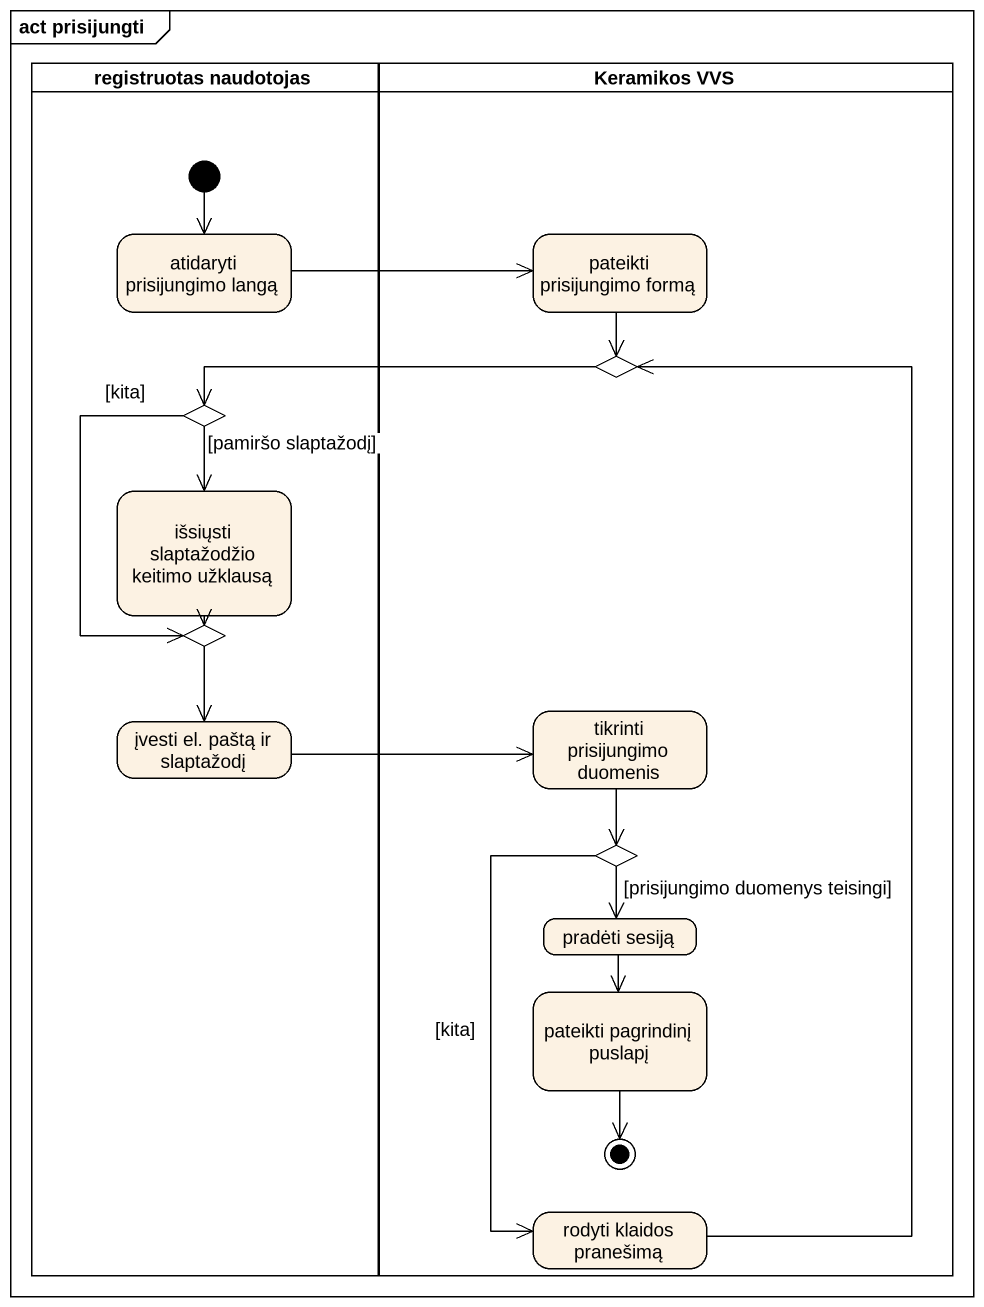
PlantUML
@startuml
mainframe act prisijungti
hide empty description
state "registruotas naudotojas" as registruotas_naudotojas <<partition>> {
  state "atidaryti prisijungimo langą" as atidaryti_prisijungimo_langą
  state choice1 <<choice>>
  state "išsiųsti slaptažodžio keitimo užklausą" as išsiųsti_slaptažodžio
  state choice3 <<choice>>
  state "įvesti el. paštą ir slaptažodį" as įvesti_el_paštą_ir
  [*] --> atidaryti_prisijungimo_langą
}
state "Keramikos VVS" as Keramikos_VVS <<partition>> {
  state "pateikti prisijungimo formą" as pateikti_prisijungimo_formą
  state choice2 <<choice>>
  state "tikrinti prisijungimo duomenis" as tikrinti_prisijungimo
  state choice4 <<choice>>
  state "pradėti sesiją" as pradėti_sesiją
  state "pateikti pagrindinį puslapį" as pateikti_pagrindinį_puslapį
  state "rodyti klaidos pranešimą" as rodyti_klaidos_pranešimą
  pateikti_pagrindinį_puslapį --> [*]
}
atidaryti_prisijungimo_langą -right-> pateikti_prisijungimo_formą
pateikti_prisijungimo_formą --> choice2
choice1 --> išsiųsti_slaptažodžio : [pamiršo slaptažodį]
choice1 --> choice3 : [kita]
choice2 -left-> choice1
išsiųsti_slaptažodžio --> choice3
choice3 --> įvesti_el_paštą_ir
įvesti_el_paštą_ir -right-> tikrinti_prisijungimo
tikrinti_prisijungimo --> choice4
choice4 --> pradėti_sesiją : [prisijungimo duomenys teisingi]
choice4 --> rodyti_klaidos_pranešimą : [kita]
pradėti_sesiją --> pateikti_pagrindinį_puslapį
rodyti_klaidos_pranešimą -up-> choice2
@enduml
